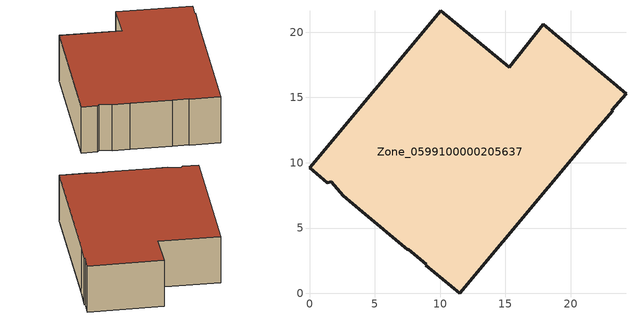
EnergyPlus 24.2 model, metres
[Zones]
Zone_0599100000205637
 floor ground (C_G): 17.92,20.6 24.24,15.29 23.15,14.01 23.24,13.99 21.57,12.07 11.5,0 8.91,2.17 8.95,2.22 7.55,3.37 7.52,3.33 4.04,6.24 2.58,7.48 1.67,8.56 1.36,8.48 0,9.62 10.07,21.65 15.28,17.31 z0
 wall outside (C_F): 24.24,15.29 17.92,20.6 15.28,17.31 10.07,21.65 0,9.62 1.36,8.48 1.67,8.56 2.58,7.48 4.04,6.24 7.52,3.33 7.55,3.37 8.95,2.22 8.91,2.17 11.5,0 21.57,12.07 23.24,13.99 23.15,14.01 24.24,15.29 z0:5.59
 roof outside (C_R): 1.67,8.56 2.58,7.48 4.04,6.24 7.52,3.33 7.55,3.37 8.95,2.22 8.91,2.17 11.5,0 21.57,12.07 23.24,13.99 23.15,14.01 24.24,15.29 17.92,20.6 15.28,17.31 10.07,21.65 0,9.62 1.36,8.48 z5.59
[BUILDING]
Pand.0599100000205637: North Axis=0; Terrain=City; Loads Convergence Tolerance Value=0.04; Temperature Convergence Tolerance Value=0.4; Solar Distribution=FullExterior; Maximum Number of Warmup Days=25; Minimum Number of Warmup Days=1
[Site:Location]
Rotterdam.The.Hague.AP_ZH_NLD Design_Conditions: Latitude=51.96; Longitude=4.45; Time Zone=1; Elevation=-4.5
[SITE:GROUNDTEMPERATURE:BUILDINGSURFACE]
18, 18, 18, 18, 18, 18, 18, 18, 18, 18, 18, 18
[MATERIAL] Thermal Absorptance=0.9; Solar Absorptance=0.7; Visible Absorptance=0.7
Name | Roughness | Thickness | Conductivity | Density | Specific Heat
G.D.1975-1991 | MediumSmooth | 0.15 | 0.288461 | 540 | 1210
F.D.1975-1991 | Rough | 0.3 | 0.230769 | 1920 | 840
R.D.1975-1991 | MediumRough | 0.2 | 0.153846 | 1500 | 1000
[CONSTRUCTION]
C_G: G.D.1975-1991
C_F: F.D.1975-1991
C_R: R.D.1975-1991
[ZONE]
Zone_0599100000205637: Type=1; Multiplier=1; Ceiling Height=Autocalculate; Volume=Autocalculate; Floor Area=autocalculate; Part of Total Floor Area=Yes
[ZONEINFILTRATION:DESIGNFLOWRATE]
Infil_Zone_0599100000205637: Zone or ZoneList or Space or SpaceList=Zone_0599100000205637; Schedule=AlwaysOn; Design Flow Rate Calculation Method=Flow/Area; Flow Rate per Floor Area=0.0042; Constant Term Coefficient=1; Temperature Term Coefficient=0; Velocity Term Coefficient=0; Velocity Squared Term Coefficient=0
[HVACTEMPLATE:ZONE:IDEALLOADSAIRSYSTEM]
Zone_0599100000205637: Maximum Heating Supply Air Temperature=50; Minimum Cooling Supply Air Temperature=13; Maximum Heating Supply Air Humidity Ratio=0.0156; Minimum Cooling Supply Air Humidity Ratio=0.0077; Heating Limit=NoLimit; Cooling Limit=NoLimit; Dehumidification Control Type=ConstantSensibleHeatRatio; Cooling Sensible Heat Ratio=0.7; Dehumidification Setpoint=60; Humidification Control Type=None; Humidification Setpoint=30; Outdoor Air Method=None; Outdoor Air Flow Rate per Person=0.00944; Outdoor Air Flow Rate per Zone Floor Area=0; Outdoor Air Flow Rate per Zone=0; Demand Controlled Ventilation Type=None; Outdoor Air Economizer Type=NoEconomizer; Heat Recovery Type=None; Sensible Heat Recovery Effectiveness=0.7; Latent Heat Recovery Effectiveness=0.65
[ZONECONTROL:THERMOSTAT]
ThermostatControl_Zone_0599100000205637: Zone or ZoneList=Zone_0599100000205637; Control Type Schedule=DualSetpointControlType; Control 1=Thermostat_Zone_0599100000205637; Temperature Difference Between Cutout And Setpoint=0
[THERMOSTATSETPOINT:DUALSETPOINT]
Thermostat_Zone_0599100000205637: Heating Setpoint Temperature Schedule=HeatingSetpoint_Zone_0599100000205637; Cooling Setpoint Temperature Schedule=CoolingSetpoint_Zone_0599100000205637
[SCHEDULE:COMPACT]
HeatingSetpoint_Zone_0599100000205637: Through: 12/31, For: AllDays, Until: 24:00, 21
CoolingSetpoint_Zone_0599100000205637: Through: 12/31, For: AllDays, Until: 24:00, 24
DualSetpointControlType: Through: 12/31, For: AllDays, Until: 24:00, 4
AlwaysOn: Through: 12/31, For: AllDays, Until: 24:00, 1
